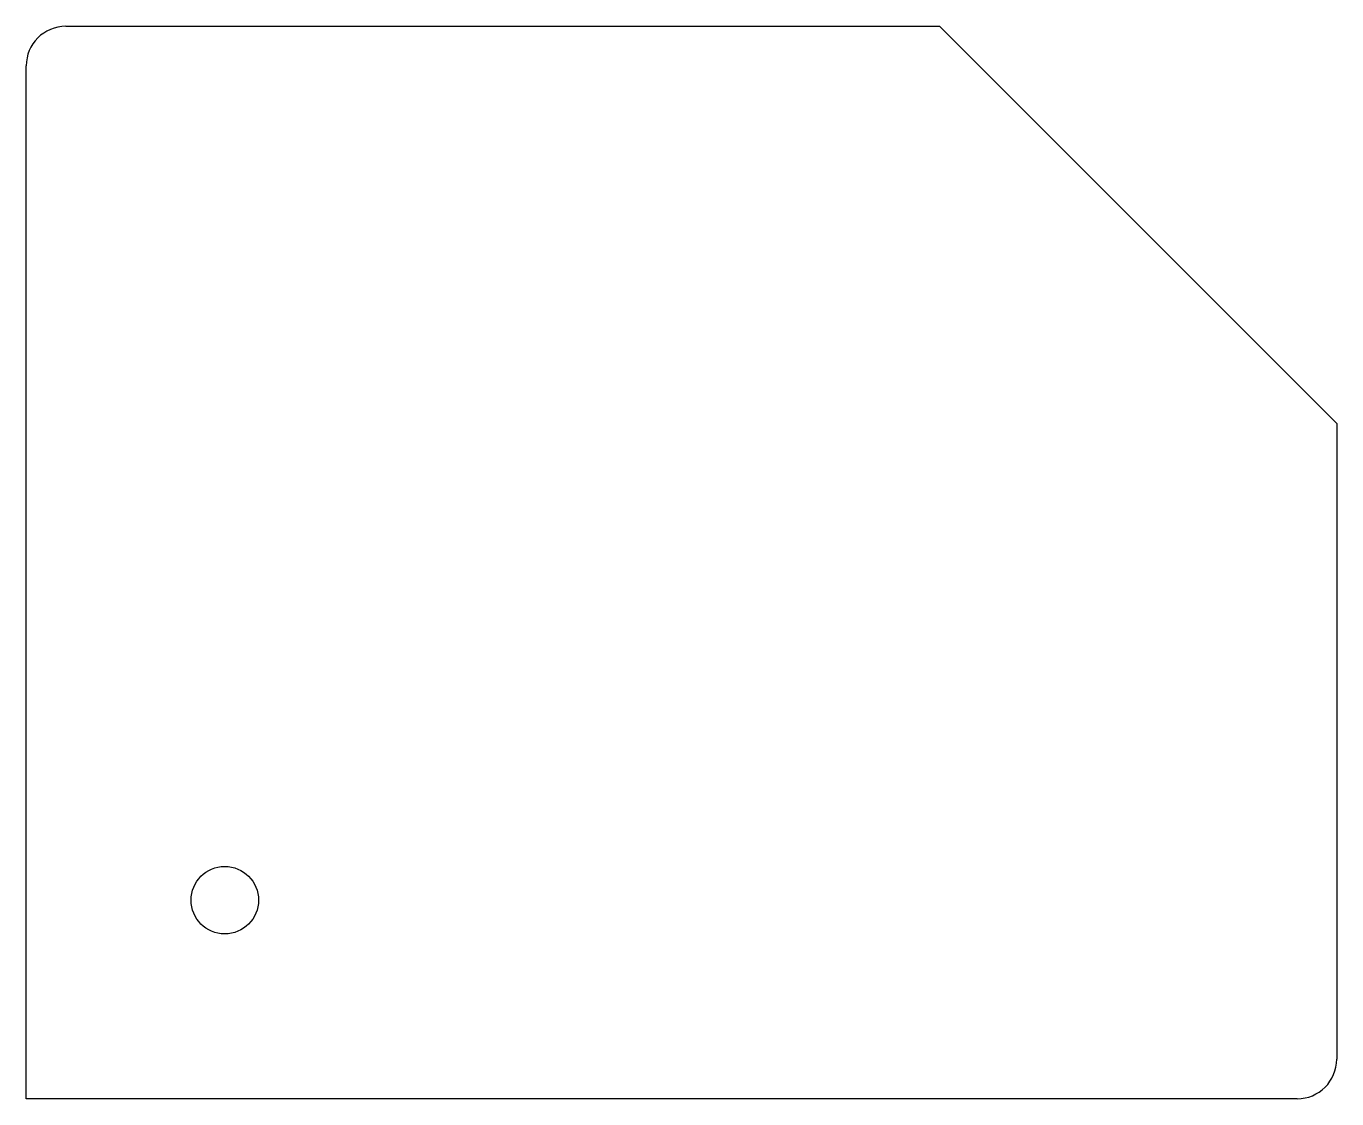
# Model space of a CAD drawing. Header units: millimetres. Extents: x -167 to 163, y -137 to 133.
import ezdxf

# ---------------------------------------------------------------- set-up
doc = ezdxf.new("R2010")
doc.units = ezdxf.units.MM

msp = doc.modelspace()

# ---------------------------------------------------------------- linework, layer by layer
at = {"color": 7, "linetype": 'Continuous', "lineweight": 25}
for p, q in [((-157.48, 132.97), (62.52, 132.97)), ((62.52, 132.97), (162.52, 32.97)), ((-167.48, -137.03), (-167.48, 122.97)), ((162.52, 32.97), (162.52, -127.03)), ((152.52, -137.03), (-167.48, -137.03))]:
    msp.add_line(p, q, dxfattribs=at)
msp.add_circle((-117.48, -87.03), 8.5, dxfattribs=at)
for centre, start, end in [((-157.48, 122.97), 90, 180), ((152.52, -127.03), 270, 0)]:
    msp.add_arc(centre, 10, start, end, dxfattribs=at)

doc.saveas('drawing.dxf')
